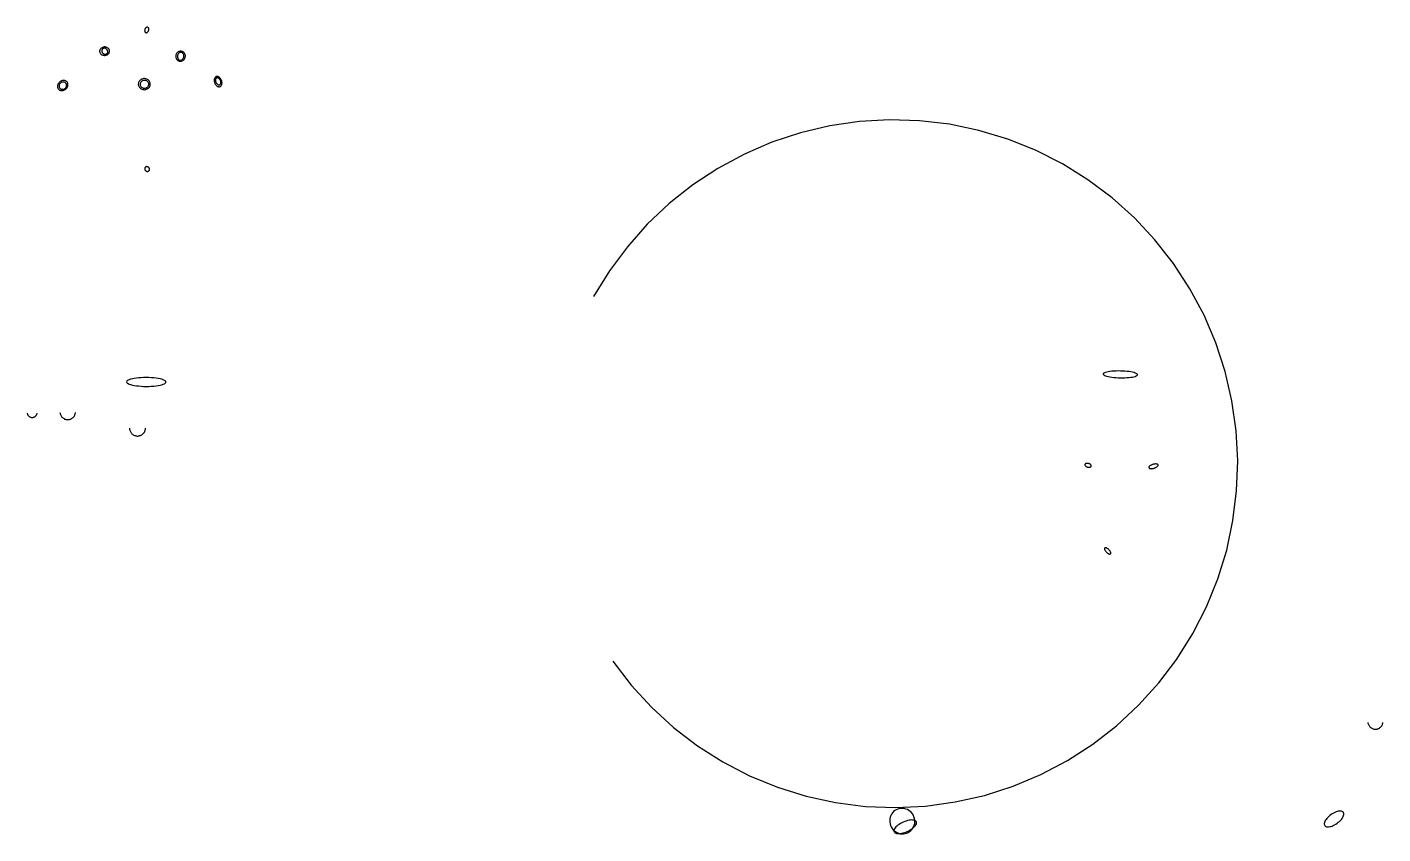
# Model space of a CAD drawing. Extents: x 27 to 214, y 5 to 397.
# Drawn here: x 26.9 to 181.7, y 305.2 to 397.2 of the extents above; entities that cross this region are included whole.
import ezdxf

# ---------------------------------------------------------------- set-up
doc = ezdxf.new("R2010")
doc.units = 0

msp = doc.modelspace()

# ---------------------------------------------------------------- linework, layer by layer
at = {"layer": 'ARCS'}
for p, q in [((118.58, 385.99), (115.23, 385.2)), ((121.97, 386.48), (118.58, 385.99)), ((125.4, 386.67), (121.97, 386.48)), ((128.83, 386.57), (125.4, 386.67)), ((132.24, 386.16), (128.83, 386.57)), ((135.61, 385.46), (132.24, 386.16)), ((111.97, 384.12), (108.82, 382.76)), ((115.23, 385.2), (111.97, 384.12)), ((138.89, 384.47), (135.61, 385.46)), ((142.08, 383.19), (138.89, 384.47)), ((108.82, 382.76), (105.8, 381.13)), ((145.14, 381.64), (142.08, 383.19)), ((105.8, 381.13), (102.93, 379.25)), ((148.06, 379.83), (145.14, 381.64)), ((150.81, 377.77), (148.06, 379.83)), ((102.93, 379.25), (100.24, 377.12)), ((153.36, 375.48), (150.81, 377.77)), ((100.24, 377.12), (97.74, 374.76)), ((97.74, 374.76), (95.46, 372.19)), ((155.71, 372.97), (153.36, 375.48)), ((95.46, 372.19), (93.41, 369.44)), ((157.83, 370.27), (155.71, 372.97)), ((159.7, 367.39), (157.83, 370.27)), ((93.41, 369.44), (91.61, 366.51)), ((161.32, 364.36), (159.7, 367.39)), ((162.66, 361.2), (161.32, 364.36)), ((163.72, 357.93), (162.66, 361.2)), ((164.5, 354.59), (163.72, 357.93)), ((164.98, 351.19), (164.5, 354.59)), ((26.92, 353.19), (26.93, 353.14)), ((26.93, 353.14), (26.95, 353.09)), ((26.95, 353.09), (26.97, 353.04)), ((26.97, 353.04), (26.99, 353)), ((26.99, 353), (27.02, 352.95)), ((27.97, 352.95), (28, 353)), ((28, 353), (28.02, 353.04)), ((28.02, 353.04), (28.04, 353.09)), ((28.04, 353.09), (28.06, 353.14)), ((28.06, 353.14), (28.07, 353.19)), ((30.67, 353.25), (30.68, 353.17)), ((30.68, 353.17), (30.7, 353.1)), ((30.7, 353.1), (30.73, 353.02)), ((30.73, 353.02), (30.76, 352.95)), ((32.36, 352.95), (32.39, 353.02)), ((32.39, 353.02), (32.42, 353.1)), ((32.42, 353.1), (32.44, 353.17)), ((32.44, 353.17), (32.45, 353.25)), ((27.02, 352.95), (27.05, 352.91)), ((27.05, 352.91), (27.08, 352.87)), ((27.08, 352.87), (27.12, 352.84)), ((27.12, 352.84), (27.16, 352.81)), ((27.16, 352.81), (27.2, 352.78)), ((27.2, 352.78), (27.25, 352.76)), ((27.25, 352.76), (27.3, 352.74)), ((27.3, 352.74), (27.34, 352.72)), ((27.34, 352.72), (27.39, 352.71)), ((27.39, 352.71), (27.44, 352.71)), ((27.44, 352.71), (27.5, 352.7)), ((27.5, 352.7), (27.55, 352.71)), ((27.55, 352.71), (27.6, 352.71)), ((27.6, 352.71), (27.65, 352.72)), ((27.65, 352.72), (27.69, 352.74)), ((27.69, 352.74), (27.74, 352.76)), ((27.74, 352.76), (27.79, 352.78)), ((27.79, 352.78), (27.83, 352.81)), ((27.83, 352.81), (27.87, 352.84)), ((27.87, 352.84), (27.91, 352.87)), ((27.91, 352.87), (27.94, 352.91)), ((27.94, 352.91), (27.97, 352.95)), ((30.76, 352.95), (30.8, 352.88)), ((30.8, 352.88), (30.84, 352.81)), ((30.84, 352.81), (30.89, 352.75)), ((30.89, 352.75), (30.95, 352.69)), ((30.95, 352.69), (31.01, 352.64)), ((31.01, 352.64), (31.07, 352.6)), ((31.07, 352.6), (31.14, 352.56)), ((31.14, 352.56), (31.21, 352.52)), ((31.21, 352.52), (31.29, 352.49)), ((31.29, 352.49), (31.36, 352.47)), ((31.36, 352.47), (31.44, 352.46)), ((31.44, 352.46), (31.52, 352.45)), ((31.52, 352.45), (31.6, 352.45)), ((31.6, 352.45), (31.68, 352.46)), ((31.68, 352.46), (31.76, 352.47)), ((31.76, 352.47), (31.83, 352.49)), ((31.83, 352.49), (31.91, 352.52)), ((31.91, 352.52), (31.98, 352.56)), ((31.98, 352.56), (32.05, 352.6)), ((32.05, 352.6), (32.11, 352.64)), ((32.11, 352.64), (32.17, 352.69)), ((32.17, 352.69), (32.23, 352.75)), ((32.23, 352.75), (32.28, 352.81)), ((32.28, 352.81), (32.32, 352.88)), ((32.32, 352.88), (32.36, 352.95)), ((38.61, 351.47), (38.61, 351.39)), ((40.44, 351.39), (40.45, 351.47)), ((38.61, 351.39), (38.63, 351.31)), ((38.63, 351.31), (38.65, 351.23)), ((38.65, 351.23), (38.68, 351.16)), ((38.68, 351.16), (38.71, 351.08)), ((38.71, 351.08), (38.75, 351.01)), ((38.75, 351.01), (38.79, 350.95)), ((38.79, 350.95), (38.85, 350.89)), ((38.85, 350.89), (38.9, 350.83)), ((38.9, 350.83), (38.97, 350.78)), ((38.97, 350.78), (39.03, 350.73)), ((39.03, 350.73), (39.1, 350.69)), ((39.1, 350.69), (39.17, 350.65)), ((39.17, 350.65), (39.25, 350.63)), ((39.25, 350.63), (39.33, 350.61)), ((39.33, 350.61), (39.41, 350.59)), ((39.41, 350.59), (39.49, 350.58)), ((39.49, 350.58), (39.57, 350.58)), ((39.57, 350.58), (39.65, 350.59)), ((39.65, 350.59), (39.73, 350.61)), ((39.73, 350.61), (39.81, 350.63)), ((39.81, 350.63), (39.88, 350.65)), ((39.88, 350.65), (39.96, 350.69)), ((39.96, 350.69), (40.03, 350.73)), ((40.03, 350.73), (40.09, 350.78)), ((40.09, 350.78), (40.15, 350.83)), ((40.15, 350.83), (40.21, 350.89)), ((40.21, 350.89), (40.26, 350.95)), ((40.26, 350.95), (40.31, 351.01)), ((40.31, 351.01), (40.35, 351.08)), ((40.35, 351.08), (40.38, 351.16)), ((40.38, 351.16), (40.41, 351.23)), ((40.41, 351.23), (40.43, 351.31)), ((40.43, 351.31), (40.44, 351.39)), ((165.16, 347.76), (164.98, 351.19)), ((165.03, 344.33), (165.16, 347.76)), ((164.61, 340.92), (165.03, 344.33)), ((163.9, 337.56), (164.61, 340.92)), ((162.89, 334.28), (163.9, 337.56)), ((161.6, 331.1), (162.89, 334.28)), ((160.04, 328.04), (161.6, 331.1)), ((158.21, 325.13), (160.04, 328.04)), ((156.14, 322.4), (158.21, 325.13)), ((93.79, 324.87), (95.88, 322.15)), ((95.88, 322.15), (98.21, 319.62)), ((153.84, 319.85), (156.14, 322.4)), ((98.21, 319.62), (100.74, 317.3)), ((151.32, 317.51), (153.84, 319.85)), ((148.61, 315.41), (151.32, 317.51)), ((180.02, 317.88), (180.03, 317.81)), ((180.03, 317.81), (180.05, 317.73)), ((180.05, 317.73), (180.08, 317.66)), ((180.08, 317.66), (180.11, 317.59)), ((180.11, 317.59), (180.15, 317.53)), ((180.15, 317.53), (180.19, 317.46)), ((180.19, 317.46), (180.24, 317.4)), ((180.24, 317.4), (180.29, 317.35)), ((181.46, 317.34), (181.51, 317.4)), ((181.51, 317.4), (181.56, 317.46)), ((181.56, 317.46), (181.61, 317.52)), ((181.61, 317.52), (181.64, 317.59)), ((181.64, 317.59), (181.68, 317.65)), ((181.68, 317.65), (181.7, 317.73)), ((181.7, 317.73), (181.72, 317.8)), ((181.72, 317.8), (181.73, 317.87)), ((100.74, 317.3), (103.47, 315.22)), ((180.29, 317.35), (180.35, 317.3)), ((180.35, 317.3), (180.41, 317.26)), ((180.41, 317.26), (180.47, 317.22)), ((180.47, 317.22), (180.54, 317.18)), ((180.54, 317.18), (180.61, 317.16)), ((180.61, 317.16), (180.69, 317.14)), ((180.69, 317.14), (180.76, 317.12)), ((180.76, 317.12), (180.84, 317.12)), ((180.84, 317.12), (180.91, 317.12)), ((180.91, 317.12), (180.99, 317.12)), ((180.99, 317.12), (181.06, 317.14)), ((181.06, 317.14), (181.14, 317.16)), ((181.14, 317.16), (181.21, 317.18)), ((181.21, 317.18), (181.28, 317.21)), ((181.28, 317.21), (181.34, 317.25)), ((181.34, 317.25), (181.4, 317.3)), ((181.4, 317.3), (181.46, 317.34)), ((103.47, 315.22), (106.37, 313.38)), ((145.72, 313.55), (148.61, 315.41)), ((106.37, 313.38), (109.42, 311.81)), ((142.69, 311.94), (145.72, 313.55)), ((109.42, 311.81), (112.6, 310.5)), ((139.52, 310.61), (142.69, 311.94)), ((112.6, 310.5), (115.88, 309.48)), ((136.25, 309.56), (139.52, 310.61)), ((115.88, 309.48), (119.23, 308.75)), ((119.23, 308.75), (122.64, 308.31)), ((122.64, 308.31), (126.07, 308.18)), ((126.07, 308.18), (129.5, 308.34)), ((129.5, 308.34), (132.9, 308.81)), ((132.9, 308.81), (136.25, 309.56))]:
    msp.add_line(p, q, dxfattribs=at)
at = {"layer": 'ELLIPSES'}
for p, q in [((40.35, 396.88), (40.34, 396.84)), ((40.34, 396.84), (40.35, 396.8)), ((40.36, 396.96), (40.35, 396.92)), ((40.35, 396.92), (40.35, 396.88)), ((40.35, 396.8), (40.35, 396.76)), ((40.35, 396.76), (40.36, 396.73)), ((40.37, 397.01), (40.36, 396.96)), ((40.36, 396.73), (40.38, 396.7)), ((40.39, 397.04), (40.37, 397.01)), ((40.38, 396.7), (40.4, 396.67)), ((40.41, 397.08), (40.39, 397.04)), ((40.4, 396.67), (40.42, 396.65)), ((40.43, 397.12), (40.41, 397.08)), ((40.42, 396.65), (40.44, 396.63)), ((40.46, 397.15), (40.43, 397.12)), ((40.44, 396.63), (40.47, 396.62)), ((40.49, 397.18), (40.46, 397.15)), ((40.47, 396.62), (40.5, 396.61)), ((40.52, 397.2), (40.49, 397.18)), ((40.5, 396.61), (40.53, 396.61)), ((40.55, 397.22), (40.52, 397.2)), ((40.53, 396.61), (40.56, 396.61)), ((40.58, 397.23), (40.55, 397.22)), ((40.56, 396.61), (40.59, 396.62)), ((40.61, 397.24), (40.58, 397.23)), ((40.59, 396.62), (40.62, 396.63)), ((40.64, 397.25), (40.61, 397.24)), ((40.62, 396.63), (40.65, 396.65)), ((40.67, 397.25), (40.64, 397.25)), ((40.65, 396.65), (40.68, 396.68)), ((40.7, 397.24), (40.67, 397.25)), ((40.68, 396.68), (40.71, 396.7)), ((40.73, 397.22), (40.7, 397.24)), ((40.71, 396.7), (40.73, 396.74)), ((40.75, 397.21), (40.73, 397.22)), ((40.73, 396.74), (40.76, 396.77)), ((40.77, 397.18), (40.75, 397.21)), ((40.76, 396.77), (40.78, 396.81)), ((40.79, 397.16), (40.77, 397.18)), ((40.78, 396.81), (40.79, 396.85)), ((40.8, 397.13), (40.79, 397.16)), ((40.79, 396.85), (40.81, 396.89)), ((40.81, 397.09), (40.8, 397.13)), ((40.82, 397.05), (40.81, 397.09)), ((40.81, 396.89), (40.82, 396.93)), ((40.82, 397.01), (40.82, 397.05)), ((40.82, 396.97), (40.82, 397.01)), ((40.82, 396.93), (40.82, 396.97)), ((35.3, 394.77), (35.26, 394.71)), ((35.35, 394.82), (35.3, 394.77)), ((35.4, 394.86), (35.35, 394.82)), ((35.46, 394.9), (35.4, 394.86)), ((35.53, 394.93), (35.46, 394.9)), ((35.55, 394.76), (35.52, 394.73)), ((35.6, 394.95), (35.53, 394.93)), ((35.58, 394.79), (35.55, 394.76)), ((35.62, 394.81), (35.58, 394.79)), ((35.67, 394.97), (35.6, 394.95)), ((35.66, 394.82), (35.62, 394.81)), ((35.7, 394.83), (35.66, 394.82)), ((35.74, 394.98), (35.67, 394.97)), ((35.74, 394.84), (35.7, 394.83)), ((35.82, 394.98), (35.74, 394.98)), ((35.78, 394.83), (35.74, 394.84)), ((35.83, 394.83), (35.78, 394.83)), ((35.89, 394.97), (35.82, 394.98)), ((35.87, 394.81), (35.83, 394.83)), ((35.92, 394.79), (35.87, 394.81)), ((35.96, 394.96), (35.89, 394.97)), ((35.96, 394.77), (35.92, 394.79)), ((36.03, 394.93), (35.96, 394.96)), ((35.99, 394.74), (35.96, 394.77)), ((36.1, 394.9), (36.03, 394.93)), ((36.15, 394.86), (36.1, 394.9)), ((36.21, 394.82), (36.15, 394.86)), ((36.25, 394.77), (36.21, 394.82)), ((36.29, 394.71), (36.25, 394.77)), ((35.21, 394.59), (35.2, 394.53)), ((35.2, 394.53), (35.2, 394.47)), ((35.2, 394.47), (35.21, 394.41)), ((35.23, 394.65), (35.21, 394.59)), ((35.21, 394.41), (35.23, 394.35)), ((35.26, 394.71), (35.23, 394.65)), ((35.23, 394.35), (35.25, 394.29)), ((35.25, 394.29), (35.29, 394.23)), ((35.29, 394.23), (35.33, 394.18)), ((35.33, 394.18), (35.39, 394.14)), ((35.39, 394.14), (35.44, 394.1)), ((35.44, 394.1), (35.51, 394.07)), ((35.47, 394.62), (35.46, 394.58)), ((35.46, 394.58), (35.46, 394.53)), ((35.46, 394.53), (35.46, 394.49)), ((35.46, 394.49), (35.47, 394.44)), ((35.48, 394.66), (35.47, 394.62)), ((35.47, 394.44), (35.49, 394.4)), ((35.5, 394.7), (35.48, 394.66)), ((35.49, 394.4), (35.51, 394.36)), ((35.52, 394.73), (35.5, 394.7)), ((35.51, 394.36), (35.53, 394.32)), ((35.51, 394.07), (35.58, 394.05)), ((35.53, 394.32), (35.57, 394.28)), ((35.57, 394.28), (35.6, 394.25)), ((35.58, 394.05), (35.65, 394.03)), ((35.6, 394.25), (35.64, 394.22)), ((35.64, 394.22), (35.68, 394.19)), ((35.65, 394.03), (35.72, 394.02)), ((35.68, 394.19), (35.72, 394.17)), ((35.72, 394.17), (35.76, 394.16)), ((35.72, 394.02), (35.8, 394.02)), ((35.76, 394.16), (35.81, 394.15)), ((35.8, 394.02), (35.87, 394.03)), ((35.81, 394.15), (35.85, 394.15)), ((35.85, 394.15), (35.9, 394.15)), ((35.87, 394.03), (35.94, 394.05)), ((35.9, 394.15), (35.94, 394.16)), ((35.94, 394.16), (35.98, 394.18)), ((35.94, 394.05), (36.01, 394.07)), ((35.98, 394.18), (36.01, 394.2)), ((36.03, 394.71), (35.99, 394.74)), ((36.01, 394.2), (36.04, 394.23)), ((36.01, 394.07), (36.08, 394.1)), ((36.06, 394.67), (36.03, 394.71)), ((36.04, 394.23), (36.07, 394.26)), ((36.08, 394.63), (36.06, 394.67)), ((36.07, 394.26), (36.1, 394.29)), ((36.11, 394.59), (36.08, 394.63)), ((36.08, 394.1), (36.14, 394.14)), ((36.1, 394.29), (36.11, 394.33)), ((36.12, 394.55), (36.11, 394.59)), ((36.11, 394.33), (36.13, 394.37)), ((36.13, 394.5), (36.12, 394.55)), ((36.14, 394.46), (36.13, 394.5)), ((36.13, 394.41), (36.14, 394.46)), ((36.13, 394.37), (36.13, 394.41)), ((36.14, 394.14), (36.19, 394.19)), ((36.19, 394.19), (36.24, 394.24)), ((36.24, 394.24), (36.28, 394.29)), ((36.28, 394.29), (36.31, 394.35)), ((36.31, 394.66), (36.29, 394.71)), ((36.33, 394.6), (36.31, 394.66)), ((36.31, 394.35), (36.33, 394.41)), ((36.34, 394.53), (36.33, 394.6)), ((36.33, 394.41), (36.34, 394.47)), ((36.34, 394.47), (36.34, 394.53)), ((43.92, 394.09), (43.9, 394.01)), ((43.9, 394.01), (43.9, 393.94)), ((43.9, 393.94), (43.9, 393.86)), ((43.9, 393.86), (43.91, 393.79)), ((43.91, 393.79), (43.93, 393.72)), ((43.95, 394.16), (43.92, 394.09)), ((43.93, 393.72), (43.96, 393.65)), ((43.98, 394.22), (43.95, 394.16)), ((43.96, 393.65), (44, 393.59)), ((44.02, 394.29), (43.98, 394.22)), ((44, 393.59), (44.04, 393.53)), ((44.07, 394.34), (44.02, 394.29)), ((44.04, 393.53), (44.1, 393.48)), ((44.13, 394.39), (44.07, 394.34)), ((44.1, 393.97), (44.09, 393.91)), ((44.09, 393.91), (44.1, 393.85)), ((44.11, 394.03), (44.1, 393.97)), ((44.1, 393.85), (44.1, 393.79)), ((44.1, 393.79), (44.12, 393.73)), ((44.1, 393.48), (44.15, 393.44)), ((44.13, 394.09), (44.11, 394.03)), ((44.12, 393.73), (44.13, 393.68)), ((44.19, 394.43), (44.13, 394.39)), ((44.15, 394.14), (44.13, 394.09)), ((44.13, 393.68), (44.16, 393.63)), ((44.18, 394.19), (44.15, 394.14)), ((44.15, 393.44), (44.22, 393.4)), ((44.16, 393.63), (44.19, 393.59)), ((44.21, 394.24), (44.18, 394.19)), ((44.25, 394.46), (44.19, 394.43)), ((44.19, 393.59), (44.22, 393.55)), ((44.25, 394.28), (44.21, 394.24)), ((44.22, 393.55), (44.26, 393.52)), ((44.22, 393.4), (44.28, 393.38)), ((44.32, 394.48), (44.25, 394.46)), ((44.29, 394.31), (44.25, 394.28)), ((44.26, 393.52), (44.3, 393.49)), ((44.28, 393.38), (44.35, 393.36)), ((44.33, 394.34), (44.29, 394.31)), ((44.3, 393.49), (44.35, 393.47)), ((44.39, 394.5), (44.32, 394.48)), ((44.38, 394.36), (44.33, 394.34)), ((44.35, 393.47), (44.39, 393.46)), ((44.35, 393.36), (44.43, 393.35)), ((44.43, 394.37), (44.38, 394.36)), ((44.46, 394.5), (44.39, 394.5)), ((44.39, 393.46), (44.44, 393.46)), ((44.47, 394.38), (44.43, 394.37)), ((44.43, 393.35), (44.5, 393.36)), ((44.44, 393.46), (44.49, 393.46)), ((44.53, 394.49), (44.46, 394.5)), ((44.52, 394.38), (44.47, 394.38)), ((44.49, 393.46), (44.53, 393.48)), ((44.5, 393.36), (44.57, 393.37)), ((44.57, 394.37), (44.52, 394.38)), ((44.6, 394.48), (44.53, 394.49)), ((44.53, 393.48), (44.58, 393.5)), ((44.61, 394.35), (44.57, 394.37)), ((44.57, 393.37), (44.64, 393.39)), ((44.58, 393.5), (44.62, 393.53)), ((44.67, 394.45), (44.6, 394.48)), ((44.65, 394.32), (44.61, 394.35)), ((44.62, 393.53), (44.66, 393.56)), ((44.64, 393.39), (44.7, 393.43)), ((44.69, 394.29), (44.65, 394.32)), ((44.66, 393.56), (44.7, 393.6)), ((44.73, 394.42), (44.67, 394.45)), ((44.72, 394.25), (44.69, 394.29)), ((44.7, 393.6), (44.73, 393.65)), ((44.7, 393.43), (44.76, 393.47)), ((44.75, 394.21), (44.72, 394.25)), ((44.79, 394.38), (44.73, 394.42)), ((44.73, 393.65), (44.76, 393.7)), ((44.78, 394.16), (44.75, 394.21)), ((44.76, 393.7), (44.78, 393.75)), ((44.76, 393.47), (44.82, 393.51)), ((44.8, 394.1), (44.78, 394.16)), ((44.78, 393.75), (44.8, 393.81)), ((44.84, 394.33), (44.79, 394.38)), ((44.81, 394.05), (44.8, 394.1)), ((44.8, 393.81), (44.81, 393.87)), ((44.82, 393.99), (44.81, 394.05)), ((44.81, 393.87), (44.82, 393.93)), ((44.82, 393.93), (44.82, 393.99)), ((44.82, 393.51), (44.87, 393.57)), ((44.89, 394.27), (44.84, 394.33)), ((44.87, 393.57), (44.91, 393.63)), ((44.93, 394.21), (44.89, 394.27)), ((44.91, 393.63), (44.94, 393.7)), ((44.96, 394.14), (44.93, 394.21)), ((44.94, 393.7), (44.97, 393.77)), ((44.98, 394.07), (44.96, 394.14)), ((44.97, 393.77), (44.98, 393.84)), ((44.99, 393.99), (44.98, 394.07)), ((44.98, 393.84), (44.99, 393.92)), ((44.99, 393.92), (44.99, 393.99)), ((30.42, 390.65), (30.4, 390.57)), ((30.4, 390.57), (30.4, 390.5)), ((30.4, 390.5), (30.4, 390.42)), ((30.4, 390.42), (30.41, 390.35)), ((30.41, 390.35), (30.43, 390.28)), ((30.45, 390.73), (30.42, 390.65)), ((30.43, 390.28), (30.47, 390.22)), ((30.49, 390.8), (30.45, 390.73)), ((30.47, 390.22), (30.51, 390.16)), ((30.53, 390.87), (30.49, 390.8)), ((30.51, 390.16), (30.56, 390.11)), ((30.59, 390.93), (30.53, 390.87)), ((30.58, 390.63), (30.57, 390.57)), ((30.57, 390.57), (30.57, 390.52)), ((30.57, 390.52), (30.57, 390.46)), ((30.57, 390.46), (30.59, 390.41)), ((30.59, 390.68), (30.58, 390.63)), ((30.65, 390.99), (30.59, 390.93)), ((30.62, 390.73), (30.59, 390.68)), ((30.59, 390.41), (30.61, 390.36)), ((30.61, 390.36), (30.64, 390.32)), ((30.64, 390.78), (30.62, 390.73)), ((30.68, 390.82), (30.64, 390.78)), ((30.64, 390.32), (30.67, 390.27)), ((30.71, 391.04), (30.65, 390.99)), ((30.67, 390.27), (30.71, 390.24)), ((30.72, 390.86), (30.68, 390.82)), ((30.78, 391.08), (30.71, 391.04)), ((30.71, 390.24), (30.76, 390.21)), ((30.77, 390.9), (30.72, 390.86)), ((30.76, 390.21), (30.81, 390.18)), ((30.82, 390.93), (30.77, 390.9)), ((30.86, 391.12), (30.78, 391.08)), ((30.81, 390.18), (30.86, 390.17)), ((30.87, 390.95), (30.82, 390.93)), ((30.94, 391.14), (30.86, 391.12)), ((30.86, 390.17), (30.91, 390.15)), ((30.93, 390.97), (30.87, 390.95)), ((30.91, 390.15), (30.97, 390.15)), ((30.98, 390.98), (30.93, 390.97)), ((31.02, 391.16), (30.94, 391.14)), ((30.97, 390.15), (31.03, 390.15)), ((31.04, 390.98), (30.98, 390.98)), ((31.09, 391.16), (31.02, 391.16)), ((31.03, 390.15), (31.08, 390.16)), ((31.1, 390.98), (31.04, 390.98)), ((31.08, 390.16), (31.14, 390.18)), ((31.17, 391.16), (31.09, 391.16)), ((31.15, 390.97), (31.1, 390.98)), ((31.14, 390.18), (31.19, 390.2)), ((31.2, 390.95), (31.15, 390.97)), ((31.24, 391.14), (31.17, 391.16)), ((31.19, 390.2), (31.24, 390.23)), ((31.25, 390.92), (31.2, 390.95)), ((31.2, 390.08), (31.28, 390.12)), ((31.31, 391.12), (31.24, 391.14)), ((31.24, 390.23), (31.29, 390.27)), ((31.3, 390.89), (31.25, 390.92)), ((31.28, 390.12), (31.34, 390.17)), ((31.29, 390.27), (31.33, 390.31)), ((31.34, 390.86), (31.3, 390.89)), ((31.38, 391.08), (31.31, 391.12)), ((31.33, 390.31), (31.36, 390.35)), ((31.37, 390.82), (31.34, 390.86)), ((31.34, 390.17), (31.4, 390.23)), ((31.36, 390.35), (31.39, 390.4)), ((31.4, 390.77), (31.37, 390.82)), ((31.43, 391.04), (31.38, 391.08)), ((31.39, 390.4), (31.42, 390.45)), ((31.42, 390.72), (31.4, 390.77)), ((31.4, 390.23), (31.46, 390.29)), ((31.43, 390.67), (31.42, 390.72)), ((31.42, 390.45), (31.43, 390.51)), ((31.48, 390.99), (31.43, 391.04)), ((31.44, 390.62), (31.43, 390.67)), ((31.43, 390.51), (31.44, 390.56)), ((31.44, 390.56), (31.44, 390.62)), ((31.46, 390.29), (31.5, 390.36)), ((31.52, 390.94), (31.48, 390.99)), ((31.5, 390.36), (31.54, 390.43)), ((31.56, 390.87), (31.52, 390.94)), ((31.54, 390.43), (31.57, 390.51)), ((31.58, 390.8), (31.56, 390.87)), ((31.57, 390.51), (31.58, 390.58)), ((31.59, 390.73), (31.58, 390.8)), ((31.58, 390.58), (31.59, 390.66)), ((31.59, 390.66), (31.59, 390.73)), ((39.63, 390.83), (39.62, 390.75)), ((39.62, 390.75), (39.62, 390.66)), ((39.62, 390.66), (39.64, 390.58)), ((39.64, 390.91), (39.63, 390.83)), ((39.67, 390.99), (39.64, 390.91)), ((39.64, 390.58), (39.67, 390.5)), ((39.72, 391.06), (39.67, 390.99)), ((39.67, 390.5), (39.71, 390.43)), ((39.71, 390.43), (39.76, 390.36)), ((39.77, 391.13), (39.72, 391.06)), ((39.76, 390.36), (39.82, 390.3)), ((39.83, 391.19), (39.77, 391.13)), ((39.82, 390.3), (39.88, 390.24)), ((39.89, 391.24), (39.83, 391.19)), ((39.85, 390.78), (39.84, 390.72)), ((39.84, 390.72), (39.84, 390.67)), ((39.84, 390.67), (39.85, 390.61)), ((39.86, 390.84), (39.85, 390.78)), ((39.85, 390.61), (39.87, 390.55)), ((39.88, 390.9), (39.86, 390.84)), ((39.87, 390.55), (39.9, 390.5)), ((39.91, 390.95), (39.88, 390.9)), ((39.88, 390.24), (39.96, 390.19)), ((39.97, 391.29), (39.89, 391.24)), ((39.9, 390.5), (39.94, 390.45)), ((39.95, 391), (39.91, 390.95)), ((39.94, 390.45), (39.98, 390.41)), ((39.99, 391.04), (39.95, 391)), ((39.96, 390.19), (40.04, 390.16)), ((40.05, 391.32), (39.97, 391.29)), ((39.98, 390.41), (40.02, 390.37)), ((40.04, 391.08), (39.99, 391.04)), ((40.02, 390.37), (40.08, 390.34)), ((40.09, 391.11), (40.04, 391.08)), ((40.04, 390.16), (40.12, 390.13)), ((40.14, 391.35), (40.05, 391.32)), ((40.08, 390.34), (40.13, 390.31)), ((40.15, 391.14), (40.09, 391.11)), ((40.12, 390.13), (40.21, 390.11)), ((40.13, 390.31), (40.19, 390.29)), ((40.22, 391.37), (40.14, 391.35)), ((40.21, 391.16), (40.15, 391.14)), ((40.19, 390.29), (40.26, 390.28)), ((40.28, 391.17), (40.21, 391.16)), ((40.31, 391.37), (40.22, 391.37)), ((40.26, 390.28), (40.32, 390.28)), ((40.34, 391.17), (40.28, 391.17)), ((40.4, 391.36), (40.31, 391.37)), ((40.32, 390.28), (40.38, 390.28)), ((40.4, 391.17), (40.34, 391.17)), ((40.38, 390.28), (40.45, 390.29)), ((40.39, 390.11), (40.48, 390.12)), ((40.49, 391.35), (40.4, 391.36)), ((40.47, 391.16), (40.4, 391.17)), ((40.45, 390.29), (40.51, 390.31)), ((40.53, 391.14), (40.47, 391.16)), ((40.48, 390.12), (40.56, 390.15)), ((40.58, 391.32), (40.49, 391.35)), ((40.51, 390.31), (40.56, 390.34)), ((40.58, 391.11), (40.53, 391.14)), ((40.56, 390.34), (40.62, 390.37)), ((40.56, 390.15), (40.64, 390.19)), ((40.66, 391.28), (40.58, 391.32)), ((40.63, 391.08), (40.58, 391.11)), ((40.62, 390.37), (40.67, 390.41)), ((40.68, 391.04), (40.63, 391.08)), ((40.64, 390.19), (40.72, 390.23)), ((40.73, 391.23), (40.66, 391.28)), ((40.67, 390.41), (40.71, 390.45)), ((40.72, 391), (40.68, 391.04)), ((40.71, 390.45), (40.75, 390.5)), ((40.76, 390.95), (40.72, 391)), ((40.72, 390.23), (40.79, 390.28)), ((40.8, 391.18), (40.73, 391.23)), ((40.75, 390.5), (40.78, 390.55)), ((40.78, 390.9), (40.76, 390.95)), ((40.8, 390.84), (40.78, 390.9)), ((40.78, 390.55), (40.8, 390.61)), ((40.79, 390.28), (40.85, 390.35)), ((40.86, 391.12), (40.8, 391.18)), ((40.81, 390.78), (40.8, 390.84)), ((40.8, 390.61), (40.81, 390.67)), ((40.82, 390.73), (40.81, 390.78)), ((40.81, 390.67), (40.82, 390.73)), ((40.85, 390.35), (40.9, 390.41)), ((40.91, 391.05), (40.86, 391.12)), ((40.9, 390.41), (40.94, 390.49)), ((40.94, 390.97), (40.91, 391.05)), ((40.97, 390.89), (40.94, 390.97)), ((40.94, 390.49), (40.97, 390.57)), ((40.99, 390.81), (40.97, 390.89)), ((40.97, 390.57), (40.99, 390.65)), ((40.99, 390.73), (40.99, 390.81)), ((40.99, 390.65), (40.99, 390.73)), ((48.29, 391.25), (48.28, 391.18)), ((48.28, 391.18), (48.29, 391.11)), ((48.3, 391.32), (48.29, 391.25)), ((48.29, 391.11), (48.3, 391.03)), ((48.32, 391.39), (48.3, 391.32)), ((48.3, 391.03), (48.32, 390.95)), ((48.34, 391.44), (48.32, 391.39)), ((48.32, 390.95), (48.34, 390.88)), ((48.38, 391.5), (48.34, 391.44)), ((48.34, 390.88), (48.37, 390.8)), ((48.37, 390.8), (48.41, 390.73)), ((48.41, 391.54), (48.38, 391.5)), ((48.46, 391.57), (48.41, 391.54)), ((48.41, 390.73), (48.46, 390.67)), ((48.44, 391.3), (48.43, 391.26)), ((48.43, 391.26), (48.43, 391.21)), ((48.43, 391.21), (48.43, 391.16)), ((48.43, 391.16), (48.44, 391.1)), ((48.46, 391.34), (48.44, 391.3)), ((48.44, 391.1), (48.45, 391.05)), ((48.45, 391.05), (48.47, 391)), ((48.51, 391.6), (48.46, 391.57)), ((48.48, 391.38), (48.46, 391.34)), ((48.46, 390.67), (48.5, 390.61)), ((48.47, 391), (48.49, 390.95)), ((48.5, 391.41), (48.48, 391.38)), ((48.49, 390.95), (48.51, 390.9)), ((48.53, 391.43), (48.5, 391.41)), ((48.5, 390.61), (48.56, 390.56)), ((48.56, 391.61), (48.51, 391.6)), ((48.51, 390.9), (48.54, 390.85)), ((48.56, 391.45), (48.53, 391.43)), ((48.54, 390.85), (48.58, 390.8)), ((48.62, 391.62), (48.56, 391.61)), ((48.59, 391.46), (48.56, 391.45)), ((48.56, 390.56), (48.61, 390.52)), ((48.58, 390.8), (48.61, 390.77)), ((48.63, 391.47), (48.59, 391.46)), ((48.61, 390.77), (48.65, 390.73)), ((48.61, 390.52), (48.67, 390.48)), ((48.67, 391.61), (48.62, 391.62)), ((48.67, 391.47), (48.63, 391.47)), ((48.65, 390.73), (48.69, 390.7)), ((48.73, 391.6), (48.67, 391.61)), ((48.71, 391.46), (48.67, 391.47)), ((48.67, 390.48), (48.73, 390.46)), ((48.69, 390.7), (48.73, 390.68)), ((48.75, 391.44), (48.71, 391.46)), ((48.79, 391.57), (48.73, 391.6)), ((48.73, 390.68), (48.77, 390.67)), ((48.73, 390.46), (48.79, 390.44)), ((48.79, 391.42), (48.75, 391.44)), ((48.77, 390.67), (48.81, 390.66)), ((48.85, 391.54), (48.79, 391.57)), ((48.83, 391.39), (48.79, 391.42)), ((48.79, 390.44), (48.84, 390.44)), ((48.81, 390.66), (48.85, 390.65)), ((48.87, 391.36), (48.83, 391.39)), ((48.84, 390.44), (48.9, 390.44)), ((48.9, 391.49), (48.85, 391.54)), ((48.85, 390.65), (48.89, 390.66)), ((48.9, 391.32), (48.87, 391.36)), ((48.89, 390.66), (48.92, 390.67)), ((48.95, 391.44), (48.9, 391.49)), ((48.94, 391.27), (48.9, 391.32)), ((48.9, 390.44), (48.95, 390.46)), ((48.92, 390.67), (48.95, 390.69)), ((48.97, 391.23), (48.94, 391.27)), ((49, 391.39), (48.95, 391.44)), ((48.95, 390.69), (48.98, 390.72)), ((48.95, 390.46), (49, 390.48)), ((48.99, 391.18), (48.97, 391.23)), ((48.98, 390.72), (49, 390.75)), ((49.01, 391.13), (48.99, 391.18)), ((49.05, 391.32), (49, 391.39)), ((49, 390.75), (49.02, 390.78)), ((49, 390.48), (49.04, 390.52)), ((49.03, 391.07), (49.01, 391.13)), ((49.02, 390.78), (49.04, 390.82)), ((49.04, 391.02), (49.03, 391.07)), ((49.05, 390.97), (49.04, 391.02)), ((49.04, 390.87), (49.05, 390.92)), ((49.04, 390.82), (49.04, 390.87)), ((49.04, 390.52), (49.08, 390.56)), ((49.08, 391.25), (49.05, 391.32)), ((49.05, 390.92), (49.05, 390.97)), ((49.12, 391.18), (49.08, 391.25)), ((49.08, 390.56), (49.12, 390.61)), ((49.14, 391.1), (49.12, 391.18)), ((49.12, 390.61), (49.14, 390.67)), ((49.16, 391.03), (49.14, 391.1)), ((49.14, 390.67), (49.16, 390.73)), ((49.17, 390.95), (49.16, 391.03)), ((49.16, 390.73), (49.17, 390.8)), ((49.18, 390.87), (49.17, 390.95)), ((49.17, 390.8), (49.18, 390.87)), ((30.56, 390.11), (30.61, 390.07)), ((30.61, 390.07), (30.68, 390.04)), ((30.68, 390.04), (30.75, 390.02)), ((30.75, 390.02), (30.82, 390)), ((30.82, 390), (30.9, 390)), ((30.9, 390), (30.97, 390)), ((30.97, 390), (31.05, 390.02)), ((31.05, 390.02), (31.13, 390.04)), ((31.13, 390.04), (31.2, 390.08)), ((40.21, 390.11), (40.3, 390.1)), ((40.3, 390.1), (40.39, 390.11)), ((40.37, 381.17), (40.36, 381.14)), ((40.36, 381.14), (40.36, 381.1)), ((40.36, 381.1), (40.36, 381.06)), ((40.36, 381.06), (40.36, 381.03)), ((40.36, 381.03), (40.37, 380.99)), ((40.38, 381.2), (40.37, 381.17)), ((40.37, 380.99), (40.38, 380.96)), ((40.4, 381.23), (40.38, 381.2)), ((40.38, 380.96), (40.4, 380.93)), ((40.42, 381.26), (40.4, 381.23)), ((40.4, 380.93), (40.42, 380.89)), ((40.45, 381.28), (40.42, 381.26)), ((40.42, 380.89), (40.45, 380.87)), ((40.47, 381.3), (40.45, 381.28)), ((40.45, 380.87), (40.47, 380.84)), ((40.51, 381.31), (40.47, 381.3)), ((40.47, 380.84), (40.5, 380.82)), ((40.54, 381.32), (40.51, 381.31)), ((40.57, 381.33), (40.54, 381.32)), ((40.61, 381.33), (40.57, 381.33)), ((40.64, 381.32), (40.61, 381.33)), ((40.68, 381.31), (40.64, 381.32)), ((40.71, 381.3), (40.68, 381.31)), ((40.74, 381.28), (40.71, 381.3)), ((40.77, 381.26), (40.74, 381.28)), ((40.8, 381.24), (40.77, 381.26)), ((40.82, 381.21), (40.8, 381.24)), ((40.8, 380.83), (40.82, 380.85)), ((40.85, 381.18), (40.82, 381.21)), ((40.82, 380.85), (40.84, 380.87)), ((40.84, 380.87), (40.86, 380.9)), ((40.86, 381.15), (40.85, 381.18)), ((40.88, 381.11), (40.86, 381.15)), ((40.86, 380.9), (40.88, 380.93)), ((40.89, 381.08), (40.88, 381.11)), ((40.88, 380.97), (40.89, 381)), ((40.88, 380.93), (40.88, 380.97)), ((40.89, 381.04), (40.89, 381.08)), ((40.89, 381), (40.89, 381.04)), ((40.5, 380.82), (40.54, 380.8)), ((40.54, 380.8), (40.57, 380.79)), ((40.57, 380.79), (40.6, 380.78)), ((40.6, 380.78), (40.64, 380.78)), ((40.64, 380.78), (40.67, 380.78)), ((40.67, 380.78), (40.71, 380.78)), ((40.71, 380.78), (40.74, 380.79)), ((40.74, 380.79), (40.77, 380.81)), ((40.77, 380.81), (40.8, 380.83)), ((149.81, 357.71), (149.79, 357.65)), ((149.79, 357.65), (149.81, 357.6)), ((149.86, 357.75), (149.81, 357.71)), ((149.95, 357.8), (149.86, 357.75)), ((150.06, 357.84), (149.95, 357.8)), ((150.2, 357.88), (150.06, 357.84)), ((150.37, 357.92), (150.2, 357.88)), ((150.57, 357.95), (150.37, 357.92)), ((150.78, 357.97), (150.57, 357.95)), ((151.01, 357.99), (150.78, 357.97)), ((151.26, 358), (151.01, 357.99)), ((151.51, 358.01), (151.26, 358)), ((151.76, 358), (151.51, 358.01)), ((152.02, 358), (151.76, 358)), ((152.27, 357.98), (152.02, 358)), ((152.52, 357.96), (152.27, 357.98)), ((152.75, 357.93), (152.52, 357.96)), ((152.96, 357.9), (152.75, 357.93)), ((153.15, 357.86), (152.96, 357.9)), ((153.32, 357.82), (153.15, 357.86)), ((153.46, 357.77), (153.32, 357.82)), ((153.57, 357.72), (153.46, 357.77)), ((153.65, 357.67), (153.57, 357.72)), ((153.7, 357.62), (153.65, 357.67)), ((153.72, 357.57), (153.7, 357.62)), ((38.3, 356.82), (38.28, 356.75)), ((38.28, 356.75), (38.3, 356.69)), ((38.36, 356.88), (38.3, 356.82)), ((38.3, 356.69), (38.35, 356.62)), ((38.35, 356.62), (38.45, 356.56)), ((38.45, 356.94), (38.36, 356.88)), ((38.58, 357), (38.45, 356.94)), ((38.45, 356.56), (38.58, 356.5)), ((38.74, 357.06), (38.58, 357)), ((38.58, 356.5), (38.74, 356.45)), ((38.94, 357.11), (38.74, 357.06)), ((38.74, 356.45), (38.94, 356.4)), ((39.16, 357.15), (38.94, 357.11)), ((38.94, 356.4), (39.16, 356.35)), ((39.4, 357.18), (39.16, 357.15)), ((39.16, 356.35), (39.4, 356.32)), ((39.67, 357.21), (39.4, 357.18)), ((39.4, 356.32), (39.66, 356.29)), ((39.66, 356.29), (39.94, 356.26)), ((39.94, 357.23), (39.67, 357.21)), ((40.23, 357.24), (39.94, 357.23)), ((39.94, 356.26), (40.23, 356.25)), ((40.53, 357.25), (40.23, 357.24)), ((40.23, 356.25), (40.52, 356.24)), ((40.52, 356.24), (40.82, 356.25)), ((40.82, 357.24), (40.53, 357.25)), ((41.11, 357.23), (40.82, 357.24)), ((40.82, 356.25), (41.1, 356.26)), ((41.1, 356.26), (41.38, 356.28)), ((41.38, 357.21), (41.11, 357.23)), ((41.65, 357.18), (41.38, 357.21)), ((41.38, 356.28), (41.65, 356.31)), ((41.89, 357.14), (41.65, 357.18)), ((41.65, 356.31), (41.89, 356.34)), ((42.11, 357.1), (41.89, 357.14)), ((41.89, 356.34), (42.11, 356.39)), ((42.31, 357.05), (42.11, 357.1)), ((42.11, 356.39), (42.3, 356.44)), ((42.3, 356.44), (42.47, 356.49)), ((42.47, 356.99), (42.31, 357.05)), ((42.6, 356.93), (42.47, 356.99)), ((42.47, 356.49), (42.6, 356.55)), ((42.69, 356.87), (42.6, 356.93)), ((42.6, 356.55), (42.69, 356.61)), ((42.75, 356.8), (42.69, 356.87)), ((42.69, 356.61), (42.75, 356.67)), ((42.77, 356.74), (42.75, 356.8)), ((42.75, 356.67), (42.77, 356.74)), ((149.81, 357.6), (149.86, 357.55)), ((149.86, 357.55), (149.94, 357.5)), ((149.94, 357.5), (150.05, 357.45)), ((150.05, 357.45), (150.19, 357.41)), ((150.19, 357.41), (150.36, 357.37)), ((150.36, 357.37), (150.56, 357.33)), ((150.56, 357.33), (150.77, 357.3)), ((150.77, 357.3), (151, 357.27)), ((151, 357.27), (151.24, 357.25)), ((151.24, 357.25), (151.49, 357.23)), ((151.49, 357.23), (151.75, 357.22)), ((151.75, 357.22), (152, 357.22)), ((152, 357.22), (152.26, 357.23)), ((152.26, 357.23), (152.5, 357.24)), ((152.5, 357.24), (152.73, 357.25)), ((152.73, 357.25), (152.94, 357.28)), ((152.94, 357.28), (153.14, 357.31)), ((153.14, 357.31), (153.31, 357.34)), ((153.31, 357.34), (153.45, 357.38)), ((153.45, 357.38), (153.57, 357.43)), ((153.57, 357.43), (153.65, 357.47)), ((153.65, 357.47), (153.7, 357.52)), ((153.7, 357.52), (153.72, 357.57)), ((147.71, 347.33), (147.7, 347.3)), ((147.7, 347.3), (147.7, 347.27)), ((147.7, 347.27), (147.71, 347.24)), ((147.72, 347.36), (147.71, 347.33)), ((147.71, 347.24), (147.73, 347.21)), ((147.73, 347.38), (147.72, 347.36)), ((147.75, 347.4), (147.73, 347.38)), ((147.73, 347.21), (147.75, 347.18)), ((147.78, 347.42), (147.75, 347.4)), ((147.75, 347.18), (147.77, 347.16)), ((147.77, 347.16), (147.81, 347.13)), ((147.81, 347.44), (147.78, 347.42)), ((147.85, 347.45), (147.81, 347.44)), ((147.81, 347.13), (147.84, 347.1)), ((147.84, 347.1), (147.88, 347.08)), ((147.89, 347.46), (147.85, 347.45)), ((147.88, 347.08), (147.92, 347.06)), ((147.93, 347.46), (147.89, 347.46)), ((147.92, 347.06), (147.97, 347.04)), ((147.98, 347.46), (147.93, 347.46)), ((147.97, 347.04), (148.02, 347.03)), ((148.02, 347.46), (147.98, 347.46)), ((148.07, 347.45), (148.02, 347.46)), ((148.02, 347.03), (148.06, 347.02)), ((148.06, 347.02), (148.11, 347.01)), ((148.12, 347.44), (148.07, 347.45)), ((148.11, 347.01), (148.16, 347.01)), ((148.17, 347.43), (148.12, 347.44)), ((148.16, 347.01), (148.2, 347.01)), ((148.21, 347.41), (148.17, 347.43)), ((148.2, 347.01), (148.25, 347.02)), ((148.26, 347.39), (148.21, 347.41)), ((148.25, 347.02), (148.29, 347.03)), ((148.3, 347.37), (148.26, 347.39)), ((148.29, 347.03), (148.32, 347.04)), ((148.33, 347.35), (148.3, 347.37)), ((148.32, 347.04), (148.36, 347.05)), ((148.36, 347.32), (148.33, 347.35)), ((148.39, 347.29), (148.36, 347.32)), ((148.36, 347.05), (148.38, 347.07)), ((148.38, 347.07), (148.41, 347.1)), ((148.41, 347.26), (148.39, 347.29)), ((148.42, 347.23), (148.41, 347.26)), ((148.41, 347.1), (148.42, 347.12)), ((148.43, 347.2), (148.42, 347.23)), ((148.42, 347.12), (148.43, 347.15)), ((148.44, 347.17), (148.43, 347.2)), ((148.43, 347.15), (148.44, 347.17)), ((155.02, 347.02), (155.01, 346.99)), ((155.01, 346.99), (155.02, 346.96)), ((155.03, 347.06), (155.02, 347.02)), ((155.02, 346.96), (155.03, 346.93)), ((155.06, 347.09), (155.03, 347.06)), ((155.03, 346.93), (155.05, 346.91)), ((155.05, 346.91), (155.08, 346.89)), ((155.09, 347.13), (155.06, 347.09)), ((155.08, 346.89), (155.12, 346.88)), ((155.12, 347.16), (155.09, 347.13)), ((155.17, 347.2), (155.12, 347.16)), ((155.12, 346.88), (155.17, 346.86)), ((155.22, 347.23), (155.17, 347.2)), ((155.17, 346.86), (155.22, 346.86)), ((155.28, 347.26), (155.22, 347.23)), ((155.22, 346.86), (155.28, 346.85)), ((155.34, 347.29), (155.28, 347.26)), ((155.28, 346.85), (155.34, 346.86)), ((155.41, 347.32), (155.34, 347.29)), ((155.34, 346.86), (155.4, 346.86)), ((155.4, 346.86), (155.47, 346.87)), ((155.48, 347.34), (155.41, 347.32)), ((155.47, 346.87), (155.54, 346.89)), ((155.54, 347.36), (155.48, 347.34)), ((155.61, 347.37), (155.54, 347.36)), ((155.54, 346.89), (155.61, 346.91)), ((155.68, 347.38), (155.61, 347.37)), ((155.61, 346.91), (155.68, 346.93)), ((155.75, 347.39), (155.68, 347.38)), ((155.68, 346.93), (155.74, 346.96)), ((155.74, 346.96), (155.8, 346.99)), ((155.81, 347.39), (155.75, 347.39)), ((155.8, 346.99), (155.86, 347.02)), ((155.86, 347.39), (155.81, 347.39)), ((155.92, 347.38), (155.86, 347.39)), ((155.86, 347.02), (155.91, 347.05)), ((155.91, 347.05), (155.96, 347.09)), ((155.96, 347.37), (155.92, 347.38)), ((156, 347.36), (155.96, 347.37)), ((155.96, 347.09), (156, 347.12)), ((156.03, 347.34), (156, 347.36)), ((156, 347.12), (156.03, 347.16)), ((156.05, 347.31), (156.03, 347.34)), ((156.03, 347.16), (156.05, 347.19)), ((156.07, 347.29), (156.05, 347.31)), ((156.05, 347.19), (156.06, 347.23)), ((156.06, 347.23), (156.07, 347.26)), ((156.07, 347.26), (156.07, 347.29)), ((149.95, 337.74), (149.94, 337.71)), ((149.94, 337.71), (149.95, 337.67)), ((149.96, 337.77), (149.95, 337.74)), ((149.95, 337.67), (149.95, 337.64)), ((149.95, 337.64), (149.97, 337.59)), ((149.97, 337.79), (149.96, 337.77)), ((149.99, 337.81), (149.97, 337.79)), ((149.97, 337.59), (149.99, 337.55)), ((150.02, 337.82), (149.99, 337.81)), ((149.99, 337.55), (150.02, 337.5)), ((150.05, 337.82), (150.02, 337.82)), ((150.02, 337.5), (150.05, 337.46)), ((150.09, 337.82), (150.05, 337.82)), ((150.13, 337.81), (150.09, 337.82)), ((150.17, 337.8), (150.13, 337.81)), ((150.21, 337.78), (150.17, 337.8)), ((150.26, 337.75), (150.21, 337.78)), ((150.31, 337.72), (150.26, 337.75)), ((150.35, 337.69), (150.31, 337.72)), ((150.4, 337.65), (150.35, 337.69)), ((150.45, 337.61), (150.4, 337.65)), ((150.49, 337.56), (150.45, 337.61)), ((150.53, 337.52), (150.49, 337.56)), ((150.56, 337.47), (150.53, 337.52)), ((150.05, 337.46), (150.08, 337.41)), ((150.08, 337.41), (150.12, 337.36)), ((150.12, 337.36), (150.16, 337.32)), ((150.16, 337.32), (150.21, 337.28)), ((150.21, 337.28), (150.25, 337.24)), ((150.25, 337.24), (150.3, 337.21)), ((150.3, 337.21), (150.35, 337.18)), ((150.35, 337.18), (150.39, 337.15)), ((150.39, 337.15), (150.44, 337.13)), ((150.44, 337.13), (150.48, 337.12)), ((150.48, 337.12), (150.52, 337.11)), ((150.52, 337.11), (150.56, 337.11)), ((150.59, 337.43), (150.56, 337.47)), ((150.56, 337.11), (150.59, 337.11)), ((150.62, 337.38), (150.59, 337.43)), ((150.59, 337.11), (150.61, 337.12)), ((150.61, 337.12), (150.64, 337.14)), ((150.64, 337.33), (150.62, 337.38)), ((150.65, 337.29), (150.64, 337.33)), ((150.64, 337.14), (150.65, 337.16)), ((150.66, 337.25), (150.65, 337.29)), ((150.65, 337.16), (150.66, 337.19)), ((150.66, 337.22), (150.66, 337.25)), ((150.66, 337.19), (150.66, 337.22)), ((126.71, 308.08), (126.52, 308.05)), ((126.9, 308.08), (126.71, 308.08)), ((127.08, 308.06), (126.9, 308.08)), ((125.44, 306.89), (125.42, 306.7)), ((125.42, 306.7), (125.43, 306.51)), ((125.48, 307.07), (125.44, 306.89)), ((125.55, 307.25), (125.48, 307.07)), ((125.63, 307.42), (125.55, 307.25)), ((125.74, 307.57), (125.63, 307.42)), ((125.87, 307.71), (125.74, 307.57)), ((126.01, 307.83), (125.87, 307.71)), ((126.17, 307.92), (126.01, 307.83)), ((126.34, 308), (126.17, 307.92)), ((126.52, 308.05), (126.34, 308)), ((127.13, 306.58), (126.96, 306.51)), ((127.27, 308.01), (127.08, 308.06)), ((127.3, 306.64), (127.13, 306.58)), ((127.44, 307.94), (127.27, 308.01)), ((127.46, 306.69), (127.3, 306.64)), ((127.61, 307.85), (127.44, 307.94)), ((127.63, 306.72), (127.46, 306.69)), ((127.76, 307.73), (127.61, 307.85)), ((127.78, 306.75), (127.63, 306.72)), ((127.9, 307.6), (127.76, 307.73)), ((127.93, 306.76), (127.78, 306.75)), ((128.02, 307.45), (127.9, 307.6)), ((128.06, 306.75), (127.93, 306.76)), ((128.12, 307.29), (128.02, 307.45)), ((128.18, 306.73), (128.06, 306.75)), ((128.19, 307.11), (128.12, 307.29)), ((128.28, 306.71), (128.18, 306.73)), ((128.25, 306.93), (128.19, 307.11)), ((128.28, 306.74), (128.25, 306.93)), ((128.27, 306.36), (128.29, 306.55)), ((128.29, 306.55), (128.28, 306.74)), ((128.36, 306.66), (128.28, 306.71)), ((128.42, 306.61), (128.36, 306.66)), ((128.47, 306.54), (128.42, 306.61)), ((128.49, 306.47), (128.47, 306.54)), ((175.1, 306.58), (175.06, 306.47)), ((175.16, 306.69), (175.1, 306.58)), ((175.24, 306.81), (175.16, 306.69)), ((175.33, 306.93), (175.24, 306.81)), ((175.43, 307.04), (175.33, 306.93)), ((175.55, 307.16), (175.43, 307.04)), ((175.67, 307.26), (175.55, 307.16)), ((175.81, 307.37), (175.67, 307.26)), ((175.95, 307.46), (175.81, 307.37)), ((176.09, 307.55), (175.95, 307.46)), ((176.24, 307.62), (176.09, 307.55)), ((176.38, 307.68), (176.24, 307.62)), ((176.53, 307.72), (176.38, 307.68)), ((176.66, 307.76), (176.53, 307.72)), ((176.64, 306.49), (176.77, 306.59)), ((176.79, 307.77), (176.66, 307.76)), ((176.77, 306.59), (176.89, 306.71)), ((176.9, 307.77), (176.79, 307.77)), ((176.89, 306.71), (176.99, 306.82)), ((177, 307.76), (176.9, 307.77)), ((176.99, 306.82), (177.08, 306.94)), ((177.09, 307.73), (177, 307.76)), ((177.08, 306.94), (177.15, 307.06)), ((177.16, 307.69), (177.09, 307.73)), ((177.15, 307.06), (177.21, 307.17)), ((177.22, 307.63), (177.16, 307.69)), ((177.21, 307.17), (177.25, 307.28)), ((177.25, 307.56), (177.22, 307.63)), ((177.27, 307.47), (177.25, 307.56)), ((177.25, 307.28), (177.27, 307.38)), ((177.27, 307.38), (177.27, 307.47)), ((125.43, 306.51), (125.46, 306.32)), ((125.46, 306.32), (125.51, 306.14)), ((125.51, 306.14), (125.59, 305.96)), ((125.59, 305.96), (125.69, 305.8)), ((125.69, 305.8), (125.81, 305.65)), ((125.81, 305.65), (125.95, 305.52)), ((125.93, 305.66), (125.9, 305.58)), ((125.9, 305.58), (125.9, 305.49)), ((125.9, 305.49), (125.92, 305.42)), ((125.92, 305.42), (125.96, 305.35)), ((125.97, 305.76), (125.93, 305.66)), ((125.95, 305.52), (126.1, 305.4)), ((125.96, 305.35), (126.02, 305.3)), ((126.04, 305.86), (125.97, 305.76)), ((126.02, 305.3), (126.11, 305.26)), ((126.13, 305.96), (126.04, 305.86)), ((126.1, 305.4), (126.27, 305.31)), ((126.11, 305.26), (126.21, 305.23)), ((126.23, 306.06), (126.13, 305.96)), ((126.21, 305.23), (126.32, 305.21)), ((126.35, 306.16), (126.23, 306.06)), ((126.27, 305.31), (126.44, 305.24)), ((126.32, 305.21), (126.46, 305.21)), ((126.49, 306.26), (126.35, 306.16)), ((126.44, 305.24), (126.62, 305.19)), ((126.46, 305.21), (126.6, 305.22)), ((126.64, 306.35), (126.49, 306.26)), ((126.6, 305.22), (126.76, 305.24)), ((126.62, 305.19), (126.81, 305.17)), ((126.79, 306.43), (126.64, 306.35)), ((126.76, 305.24), (126.92, 305.28)), ((126.96, 306.51), (126.79, 306.43)), ((126.81, 305.17), (127, 305.17)), ((126.92, 305.28), (127.09, 305.32)), ((127, 305.17), (127.18, 305.2)), ((127.09, 305.32), (127.26, 305.38)), ((127.18, 305.2), (127.36, 305.25)), ((127.26, 305.38), (127.43, 305.45)), ((127.36, 305.25), (127.53, 305.33)), ((127.43, 305.45), (127.59, 305.53)), ((127.53, 305.33), (127.69, 305.43)), ((127.59, 305.53), (127.75, 305.62)), ((127.69, 305.43), (127.84, 305.54)), ((127.75, 305.62), (127.9, 305.71)), ((127.84, 305.54), (127.96, 305.68)), ((127.9, 305.71), (128.03, 305.8)), ((127.96, 305.68), (128.07, 305.83)), ((128.03, 305.8), (128.15, 305.9)), ((128.07, 305.83), (128.16, 306)), ((128.15, 305.9), (128.26, 306)), ((128.16, 306), (128.23, 306.18)), ((128.23, 306.18), (128.27, 306.36)), ((128.26, 306), (128.35, 306.11)), ((128.35, 306.11), (128.41, 306.2)), ((128.41, 306.2), (128.46, 306.3)), ((128.46, 306.3), (128.48, 306.39)), ((128.48, 306.39), (128.49, 306.47)), ((175.06, 306.47), (175.04, 306.37)), ((175.04, 306.37), (175.04, 306.28)), ((175.04, 306.28), (175.06, 306.19)), ((175.06, 306.19), (175.1, 306.12)), ((175.1, 306.12), (175.15, 306.07)), ((175.15, 306.07), (175.22, 306.02)), ((175.22, 306.02), (175.31, 305.99)), ((175.31, 305.99), (175.41, 305.98)), ((175.41, 305.98), (175.53, 305.98)), ((175.53, 305.98), (175.66, 306)), ((175.66, 306), (175.79, 306.03)), ((175.79, 306.03), (175.93, 306.07)), ((175.93, 306.07), (176.07, 306.13)), ((176.07, 306.13), (176.22, 306.21)), ((176.22, 306.21), (176.37, 306.29)), ((176.37, 306.29), (176.51, 306.38)), ((176.51, 306.38), (176.64, 306.49))]:
    msp.add_line(p, q, dxfattribs=at)

doc.saveas('drawing.dxf')
